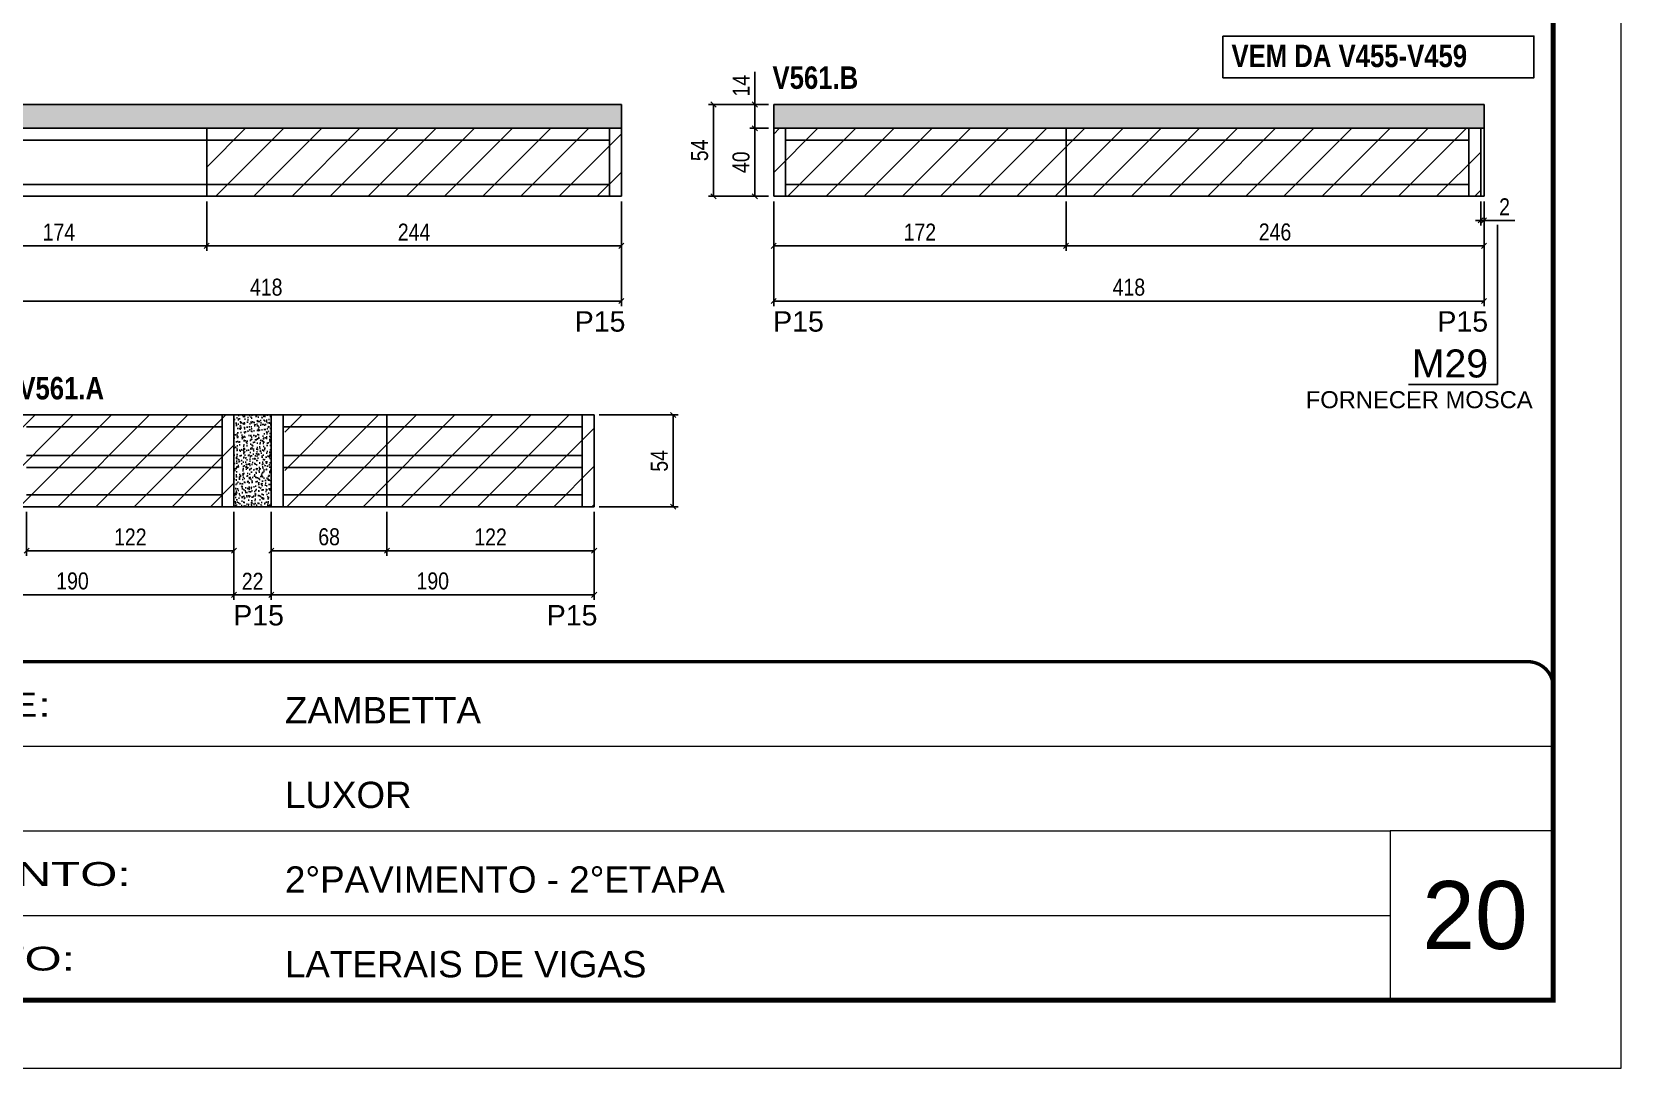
# Model space of a CAD drawing. Extents: x -15895 to 12929, y -2522 to 15173.
# Drawn here: x 8628 to 9563, y 8964 to 9573 of the extents above; entities that cross this region are included whole.
import ezdxf

# ---------------------------------------------------------------- set-up
doc = ezdxf.new("R2010")
doc.units = 0
doc.header["$PDMODE"] = 35
doc.header["$PDSIZE"] = -10
doc.linetypes.add('CONTINUO', pattern=[0])
doc.linetypes.add('DASHED', pattern=[0.75, 0.5, -0.25])
for name, color, linetype in [('5', 5, 'Continuous'), ('COTA', 241, 'Continuous'), ('NOMENCLATURA', 7, 'Continuous'), ('Painéis', 200, 'Continuous'), ('SARR_2.2x7', 40, 'Continuous')]:
    doc.layers.add(name, color=color, linetype=linetype)
for name, color, linetype, lineweight in [('CARIMBO', 255, 'Continuous', 9), ('Folhas', 255, 'Continuous', 9), ('Hachura', 251, 'Continuous', 9), ('SARRAFO DE PRESSAO', 251, 'DASHED', 9)]:
    doc.layers.add(name, color=color, linetype=linetype, lineweight=lineweight)
doc.styles.add('ARIAL', font='arial.ttf')
doc.styles.add('COTA TECNICA', font='techl___.ttf', dxfattribs={"height": 10})
doc.styles.get("Standard").update_dxf_attribs({"font": 'arial.ttf'})
doc.styles.add('TECNICA', font='techb___.ttf', dxfattribs={"height": 10})
doc.styles.add('Tecnologia', font='')
doc.styles.get('Tecnologia').set_extended_font_data('Forgotten Futurist')
doc.dimstyles.new('PAINEL', dxfattribs={"dimtxt": 10, "dimasz": 3, "dimexe": 3, "dimexo": 3, "dimgap": 3, "dimtad": 1, "dimdec": 1, "dimzin": 12, "dimdsep": 46, "dimtxsty": 'COTA TECNICA', "dimblk1": 'OBLIQUE', "dimblk2": 'OBLIQUE', "dimsah": 1, "dimcen": 0.9, "dimclrd": 4, "dimclre": 4, "dimclrt": 240, "dimadec": 1, "dimazin": 3, "dimtfac": 1, "dimtdec": 1, "dimtmove": 0, "dimatfit": 3, "dimfxl": 1, "dimtolj": 1, "dimtzin": 12, "dimarcsym": 0})

# ---------------------------------------------------------------- blocks, each defined once
blk = doc.blocks.new('9999999999')
at = {"color": 30, "linetype": 'CONTINUO'}
for p, q in [((98564.56, 34379.64), (99583.98, 34379.64)), ((98564.56, 34329.83), (99487.98, 34329.83)), ((99583.98, 34329.83), (99487.98, 34329.83)), ((99487.98, 34329.83), (99487.98, 34230.21)), ((98564.56, 34280.02), (99487.98, 34280.02))]:
    blk.add_line(p, q, dxfattribs=at)
at = {"color": 30, "linetype": 'CONTINUO', "const_width": 2}
blk.add_lwpolyline([(99583.98, 34230.21), (99583.98, 34414.45, 0.414214), (99568.98, 34429.45), (98228.98, 34429.45, 0.414214), (98213.98, 34414.45), (98213.98, 34245.21, 0.414214), (98228.98, 34230.21), (99583.98, 34230.21)], format="xyb", dxfattribs=at)
at = {"layer": 'Folhas'}
blk.add_lwpolyline([(98138.98, 34190.21), (99623.98, 34190.21), (99623.98, 35240.21), (98138.98, 35240.21)], close=True, dxfattribs=at)
at = {"layer": 'Folhas', "color": 30, "const_width": 3}
blk.add_lwpolyline([(98213.98, 34230.21), (99583.98, 34230.21), (99583.98, 35200.21), (98213.98, 35200.21)], close=True, dxfattribs=at)
at = {"color": 7, "linetype": 'Continuous', "ltscale": 5, "style": 'ARIAL'}
for s, height, p in [('ZAMBETTA', 15.483, (98837.68, 34393.13)), ('LUXOR', 15.483, (98837.68, 34343.32)), ('2°PAVIMENTO - 2°ETAPA', 15.4829, (98837.68, 34293.51)), ('LATERAIS DE VIGAS', 15.4829, (98837.68, 34243.7))]:
    blk.add_text(s, height=height, dxfattribs=at).set_placement(p)
at = {"layer": 'Folhas', "color": 7, "style": 'Tecnologia', "width": 1.5}
for s, p in [('CLIENTE:', (98573.65, 34397.17)), ('PAVIMENTO:', (98573.65, 34297.5)), ('PROJETO:', (98573.65, 34247.69))]:
    blk.add_text(s, height=14, dxfattribs=at).set_placement(p)
blk = doc.blocks.new('_Oblique')
at = {"color": 0, "linetype": 'ByBlock', "lineweight": -2}
blk.add_line((-0.5, -0.5), (0.5, 0.5), dxfattribs=at)
blk = doc.blocks.new('*D751')
at = {"layer": 'COTA', "color": 4, "lineweight": -2, "transparency": 16777216}
for p, q in [((8556.54, 9473.68), (8556.54, 9412.01)), ((8974.54, 9473.68), (8974.54, 9412.01)), ((8974.54, 9415.01), (8556.54, 9415.01))]:
    blk.add_line(p, q, dxfattribs=at)
at = {"layer": 'Defpoints', "color": 0, "transparency": 16777216}
for p in [(8556.54, 9476.68), (8974.54, 9476.68), (8556.54, 9415.01)]:
    blk.add_point(p, dxfattribs=at)
at = {"layer": 'COTA', "color": 4, "lineweight": -2, "transparency": 16777216, "xscale": 3, "yscale": 3, "zscale": 3, "rotation": 180}
blk.add_blockref('_Oblique', (8556.54, 9415.01), dxfattribs=at)
at = {"layer": 'COTA', "color": 4, "lineweight": -2, "transparency": 16777216, "xscale": 3, "yscale": 3, "zscale": 3}
blk.add_blockref('_Oblique', (8974.54, 9415.01), dxfattribs=at)
at = {"layer": 'COTA', "color": 240, "transparency": 16777216, "insert": (8765.54, 9423.11), "char_height": 10, "attachment_point": 5, "style": 'COTA TECNICA'}
blk.add_mtext('\\A1;418', dxfattribs=at)
blk = doc.blocks.new('*D752')
at = {"layer": 'COTA', "color": 4, "lineweight": -2, "transparency": 16777216}
for p, q in [((8730.54, 9473.68), (8730.54, 9444.5)), ((8974.54, 9473.68), (8974.54, 9444.5)), ((8974.54, 9447.5), (8730.54, 9447.5))]:
    blk.add_line(p, q, dxfattribs=at)
at = {"layer": 'Defpoints', "color": 0, "transparency": 16777216}
for p in [(8730.54, 9476.68), (8974.54, 9476.68), (8730.54, 9447.5)]:
    blk.add_point(p, dxfattribs=at)
at = {"layer": 'COTA', "color": 4, "lineweight": -2, "transparency": 16777216, "xscale": 3, "yscale": 3, "zscale": 3, "rotation": 180}
blk.add_blockref('_Oblique', (8730.54, 9447.5), dxfattribs=at)
at = {"layer": 'COTA', "color": 4, "lineweight": -2, "transparency": 16777216, "xscale": 3, "yscale": 3, "zscale": 3}
blk.add_blockref('_Oblique', (8974.54, 9447.5), dxfattribs=at)
at = {"layer": 'COTA', "color": 240, "transparency": 16777216, "insert": (8852.54, 9455.57), "char_height": 10, "attachment_point": 5, "style": 'COTA TECNICA'}
blk.add_mtext('\\A1;244', dxfattribs=at)
blk = doc.blocks.new('*D753')
at = {"layer": 'COTA', "color": 4, "lineweight": -2, "transparency": 16777216}
for p, q in [((8556.54, 9473.68), (8556.54, 9444.5)), ((8730.54, 9473.68), (8730.54, 9444.5)), ((8730.54, 9447.5), (8556.54, 9447.5))]:
    blk.add_line(p, q, dxfattribs=at)
at = {"layer": 'Defpoints', "color": 0, "transparency": 16777216}
for p in [(8556.54, 9476.68), (8730.54, 9476.68), (8556.54, 9447.5)]:
    blk.add_point(p, dxfattribs=at)
at = {"layer": 'COTA', "color": 4, "lineweight": -2, "transparency": 16777216, "xscale": 3, "yscale": 3, "zscale": 3, "rotation": 180}
blk.add_blockref('_Oblique', (8556.54, 9447.5), dxfattribs=at)
at = {"layer": 'COTA', "color": 4, "lineweight": -2, "transparency": 16777216, "xscale": 3, "yscale": 3, "zscale": 3}
blk.add_blockref('_Oblique', (8730.54, 9447.5), dxfattribs=at)
at = {"layer": 'COTA', "color": 240, "transparency": 16777216, "insert": (8643.54, 9455.57), "char_height": 10, "attachment_point": 5, "style": 'COTA TECNICA'}
blk.add_mtext('\\A1;174', dxfattribs=at)
blk = doc.blocks.new('*D757')
at = {"layer": 'COTA', "color": 4, "lineweight": -2, "transparency": 16777216}
for p, q in [((8556.54, 9290.95), (8556.54, 9239.12)), ((8746.54, 9290.95), (8746.54, 9239.12)), ((8556.54, 9242.12), (8746.54, 9242.12))]:
    blk.add_line(p, q, dxfattribs=at)
at = {"layer": 'Defpoints', "color": 0, "transparency": 16777216}
for p in [(8556.54, 9293.95), (8746.54, 9293.95), (8746.54, 9242.12)]:
    blk.add_point(p, dxfattribs=at)
at = {"layer": 'COTA', "color": 4, "lineweight": -2, "transparency": 16777216, "xscale": 3, "yscale": 3, "zscale": 3, "rotation": 180}
blk.add_blockref('_Oblique', (8556.54, 9242.12), dxfattribs=at)
at = {"layer": 'COTA', "color": 4, "lineweight": -2, "transparency": 16777216, "xscale": 3, "yscale": 3, "zscale": 3}
blk.add_blockref('_Oblique', (8746.54, 9242.12), dxfattribs=at)
at = {"layer": 'COTA', "color": 240, "transparency": 16777216, "insert": (8651.54, 9250.25), "char_height": 10, "attachment_point": 5, "style": 'COTA TECNICA'}
blk.add_mtext('\\A1;190', dxfattribs=at)
blk = doc.blocks.new('*D759')
at = {"layer": 'COTA', "color": 4, "lineweight": -2, "transparency": 16777216}
for p, q in [((8624.54, 9290.95), (8624.54, 9265.11)), ((8746.54, 9290.95), (8746.54, 9265.11)), ((8624.54, 9268.11), (8746.54, 9268.11))]:
    blk.add_line(p, q, dxfattribs=at)
at = {"layer": 'Defpoints', "color": 0, "transparency": 16777216}
for p in [(8624.54, 9293.95), (8746.54, 9293.95), (8746.54, 9268.11)]:
    blk.add_point(p, dxfattribs=at)
at = {"layer": 'COTA', "color": 4, "lineweight": -2, "transparency": 16777216, "xscale": 3, "yscale": 3, "zscale": 3, "rotation": 180}
blk.add_blockref('_Oblique', (8624.54, 9268.11), dxfattribs=at)
at = {"layer": 'COTA', "color": 4, "lineweight": -2, "transparency": 16777216, "xscale": 3, "yscale": 3, "zscale": 3}
blk.add_blockref('_Oblique', (8746.54, 9268.11), dxfattribs=at)
at = {"layer": 'COTA', "color": 240, "transparency": 16777216, "insert": (8685.54, 9276.17), "char_height": 10, "attachment_point": 5, "style": 'COTA TECNICA'}
blk.add_mtext('\\A1;122', dxfattribs=at)
blk = doc.blocks.new('*D760')
at = {"layer": 'COTA', "color": 4, "lineweight": -2, "transparency": 16777216}
for p, q in [((8768.54, 9290.95), (8768.54, 9239.12)), ((8958.54, 9290.95), (8958.54, 9239.12)), ((8768.54, 9242.12), (8958.54, 9242.12))]:
    blk.add_line(p, q, dxfattribs=at)
at = {"layer": 'Defpoints', "color": 0, "transparency": 16777216}
for p in [(8768.54, 9293.95), (8958.54, 9293.95), (8958.54, 9242.12)]:
    blk.add_point(p, dxfattribs=at)
at = {"layer": 'COTA', "color": 4, "lineweight": -2, "transparency": 16777216, "xscale": 3, "yscale": 3, "zscale": 3, "rotation": 180}
blk.add_blockref('_Oblique', (8768.54, 9242.12), dxfattribs=at)
at = {"layer": 'COTA', "color": 4, "lineweight": -2, "transparency": 16777216, "xscale": 3, "yscale": 3, "zscale": 3}
blk.add_blockref('_Oblique', (8958.54, 9242.12), dxfattribs=at)
at = {"layer": 'COTA', "color": 240, "transparency": 16777216, "insert": (8863.54, 9250.25), "char_height": 10, "attachment_point": 5, "style": 'COTA TECNICA'}
blk.add_mtext('\\A1;190', dxfattribs=at)
blk = doc.blocks.new('*D761')
at = {"layer": 'COTA', "color": 4, "lineweight": -2, "transparency": 16777216}
for p, q in [((8768.54, 9290.95), (8768.54, 9265.11)), ((8836.54, 9290.95), (8836.54, 9265.11)), ((8768.54, 9268.11), (8836.54, 9268.11))]:
    blk.add_line(p, q, dxfattribs=at)
at = {"layer": 'Defpoints', "color": 0, "transparency": 16777216}
for p in [(8768.54, 9293.95), (8836.54, 9293.95), (8836.54, 9268.11)]:
    blk.add_point(p, dxfattribs=at)
at = {"layer": 'COTA', "color": 4, "lineweight": -2, "transparency": 16777216, "xscale": 3, "yscale": 3, "zscale": 3, "rotation": 180}
blk.add_blockref('_Oblique', (8768.54, 9268.11), dxfattribs=at)
at = {"layer": 'COTA', "color": 4, "lineweight": -2, "transparency": 16777216, "xscale": 3, "yscale": 3, "zscale": 3}
blk.add_blockref('_Oblique', (8836.54, 9268.11), dxfattribs=at)
at = {"layer": 'COTA', "color": 240, "transparency": 16777216, "insert": (8802.54, 9276.23), "char_height": 10, "attachment_point": 5, "style": 'COTA TECNICA'}
blk.add_mtext('\\A1;68', dxfattribs=at)
blk = doc.blocks.new('*D762')
at = {"layer": 'COTA', "color": 4, "lineweight": -2, "transparency": 16777216}
for p, q in [((8836.54, 9290.95), (8836.54, 9265.11)), ((8958.54, 9290.95), (8958.54, 9265.11)), ((8836.54, 9268.11), (8958.54, 9268.11))]:
    blk.add_line(p, q, dxfattribs=at)
at = {"layer": 'Defpoints', "color": 0, "transparency": 16777216}
for p in [(8836.54, 9293.95), (8958.54, 9293.95), (8958.54, 9268.11)]:
    blk.add_point(p, dxfattribs=at)
at = {"layer": 'COTA', "color": 4, "lineweight": -2, "transparency": 16777216, "xscale": 3, "yscale": 3, "zscale": 3, "rotation": 180}
blk.add_blockref('_Oblique', (8836.54, 9268.11), dxfattribs=at)
at = {"layer": 'COTA', "color": 4, "lineweight": -2, "transparency": 16777216, "xscale": 3, "yscale": 3, "zscale": 3}
blk.add_blockref('_Oblique', (8958.54, 9268.11), dxfattribs=at)
at = {"layer": 'COTA', "color": 240, "transparency": 16777216, "insert": (8897.54, 9276.17), "char_height": 10, "attachment_point": 5, "style": 'COTA TECNICA'}
blk.add_mtext('\\A1;122', dxfattribs=at)
blk = doc.blocks.new('*D743')
at = {"layer": 'COTA', "color": 4, "lineweight": -2, "transparency": 16777216}
for p, q in [((8961.54, 9347.95), (9008.02, 9347.95)), ((9005.02, 9347.95), (9005.02, 9293.95)), ((8961.54, 9293.95), (9008.02, 9293.95))]:
    blk.add_line(p, q, dxfattribs=at)
at = {"layer": 'Defpoints', "color": 0, "transparency": 16777216}
for p in [(8958.54, 9347.95), (8958.54, 9293.95), (9005.02, 9293.95)]:
    blk.add_point(p, dxfattribs=at)
at = {"layer": 'COTA', "color": 4, "lineweight": -2, "transparency": 16777216, "xscale": 3, "yscale": 3, "zscale": 3}
for p, rotation in [((9005.02, 9347.95), 90), ((9005.02, 9293.95), 270)]:
    blk.add_blockref('_Oblique', p, dxfattribs=dict(at, rotation=rotation))
at = {"layer": 'COTA', "color": 240, "transparency": 16777216, "insert": (8996.91, 9320.95), "char_height": 10, "attachment_point": 5, "rotation": 90, "style": 'COTA TECNICA'}
blk.add_mtext('\\A1;54', dxfattribs=at)
blk = doc.blocks.new('*D744')
at = {"layer": 'COTA', "color": 4, "lineweight": -2, "transparency": 16777216}
for p, q in [((9064.17, 9473.68), (9064.17, 9412.01)), ((9482.17, 9473.68), (9482.17, 9412.01)), ((9482.17, 9415.01), (9064.17, 9415.01))]:
    blk.add_line(p, q, dxfattribs=at)
at = {"layer": 'Defpoints', "color": 0, "transparency": 16777216}
for p in [(9064.17, 9476.68), (9482.17, 9476.68), (9064.17, 9415.01)]:
    blk.add_point(p, dxfattribs=at)
at = {"layer": 'COTA', "color": 4, "lineweight": -2, "transparency": 16777216, "xscale": 3, "yscale": 3, "zscale": 3, "rotation": 180}
blk.add_blockref('_Oblique', (9064.17, 9415.01), dxfattribs=at)
at = {"layer": 'COTA', "color": 4, "lineweight": -2, "transparency": 16777216, "xscale": 3, "yscale": 3, "zscale": 3}
blk.add_blockref('_Oblique', (9482.17, 9415.01), dxfattribs=at)
at = {"layer": 'COTA', "color": 240, "transparency": 16777216, "insert": (9273.17, 9423.11), "char_height": 10, "attachment_point": 5, "style": 'COTA TECNICA'}
blk.add_mtext('\\A1;418', dxfattribs=at)
blk = doc.blocks.new('*D745')
at = {"layer": 'COTA', "color": 4, "lineweight": -2, "transparency": 16777216}
for p, q in [((9236.17, 9473.68), (9236.17, 9444.5)), ((9482.17, 9473.68), (9482.17, 9444.5)), ((9482.17, 9447.5), (9236.17, 9447.5))]:
    blk.add_line(p, q, dxfattribs=at)
at = {"layer": 'Defpoints', "color": 0, "transparency": 16777216}
for p in [(9236.17, 9476.68), (9482.17, 9476.68), (9236.17, 9447.5)]:
    blk.add_point(p, dxfattribs=at)
at = {"layer": 'COTA', "color": 4, "lineweight": -2, "transparency": 16777216, "xscale": 3, "yscale": 3, "zscale": 3, "rotation": 180}
blk.add_blockref('_Oblique', (9236.17, 9447.5), dxfattribs=at)
at = {"layer": 'COTA', "color": 4, "lineweight": -2, "transparency": 16777216, "xscale": 3, "yscale": 3, "zscale": 3}
blk.add_blockref('_Oblique', (9482.17, 9447.5), dxfattribs=at)
at = {"layer": 'COTA', "color": 240, "transparency": 16777216, "insert": (9359.17, 9455.6), "char_height": 10, "attachment_point": 5, "style": 'COTA TECNICA'}
blk.add_mtext('\\A1;246', dxfattribs=at)
blk = doc.blocks.new('*D746')
at = {"layer": 'COTA', "color": 4, "lineweight": -2, "transparency": 16777216}
for p, q in [((9064.17, 9473.68), (9064.17, 9444.5)), ((9236.17, 9473.68), (9236.17, 9444.5)), ((9236.17, 9447.5), (9064.17, 9447.5))]:
    blk.add_line(p, q, dxfattribs=at)
at = {"layer": 'Defpoints', "color": 0, "transparency": 16777216}
for p in [(9064.17, 9476.68), (9236.17, 9476.68), (9064.17, 9447.5)]:
    blk.add_point(p, dxfattribs=at)
at = {"layer": 'COTA', "color": 4, "lineweight": -2, "transparency": 16777216, "xscale": 3, "yscale": 3, "zscale": 3, "rotation": 180}
blk.add_blockref('_Oblique', (9064.17, 9447.5), dxfattribs=at)
at = {"layer": 'COTA', "color": 4, "lineweight": -2, "transparency": 16777216, "xscale": 3, "yscale": 3, "zscale": 3}
blk.add_blockref('_Oblique', (9236.17, 9447.5), dxfattribs=at)
at = {"layer": 'COTA', "color": 240, "transparency": 16777216, "insert": (9150.17, 9455.57), "char_height": 10, "attachment_point": 5, "style": 'COTA TECNICA'}
blk.add_mtext('\\A1;172', dxfattribs=at)
blk = doc.blocks.new('*D747')
at = {"layer": 'COTA', "color": 4, "lineweight": -2, "transparency": 16777216}
for p, q in [((9061.17, 9516.68), (9050.06, 9516.68)), ((9053.06, 9516.68), (9053.06, 9476.68)), ((9061.17, 9476.68), (9050.06, 9476.68))]:
    blk.add_line(p, q, dxfattribs=at)
at = {"layer": 'Defpoints', "color": 0, "transparency": 16777216}
for p in [(9064.17, 9516.68), (9053.06, 9476.68), (9064.17, 9476.68)]:
    blk.add_point(p, dxfattribs=at)
at = {"layer": 'COTA', "color": 4, "lineweight": -2, "transparency": 16777216, "xscale": 3, "yscale": 3, "zscale": 3}
for p, rotation in [((9053.06, 9516.68), 90), ((9053.06, 9476.68), 270)]:
    blk.add_blockref('_Oblique', p, dxfattribs=dict(at, rotation=rotation))
at = {"layer": 'COTA', "color": 240, "transparency": 16777216, "insert": (9044.96, 9496.68), "char_height": 10, "attachment_point": 5, "rotation": 90, "style": 'COTA TECNICA'}
blk.add_mtext('\\A1;40', dxfattribs=at)
blk = doc.blocks.new('*D748')
at = {"layer": 'COTA', "color": 4, "lineweight": -2, "transparency": 16777216}
for p, q in [((9053.06, 9530.68), (9053.06, 9549.79)), ((9061.17, 9530.68), (9050.06, 9530.68)), ((9053.06, 9516.68), (9053.06, 9530.68)), ((9061.17, 9516.68), (9050.06, 9516.68))]:
    blk.add_line(p, q, dxfattribs=at)
at = {"layer": 'Defpoints', "color": 0, "transparency": 16777216}
for p in [(9053.06, 9530.68), (9064.17, 9530.68), (9064.17, 9516.68)]:
    blk.add_point(p, dxfattribs=at)
at = {"layer": 'COTA', "color": 4, "lineweight": -2, "transparency": 16777216, "xscale": 3, "yscale": 3, "zscale": 3}
for p, rotation in [((9053.06, 9530.68), 90), ((9053.06, 9516.68), 270)]:
    blk.add_blockref('_Oblique', p, dxfattribs=dict(at, rotation=rotation))
at = {"layer": 'COTA', "color": 240, "transparency": 16777216, "insert": (9044.99, 9541.74), "char_height": 10, "attachment_point": 5, "rotation": 90, "style": 'COTA TECNICA'}
blk.add_mtext('\\A1;14', dxfattribs=at)
blk = doc.blocks.new('*D749')
at = {"layer": 'COTA', "color": 4, "lineweight": -2, "transparency": 16777216}
for p, q in [((9061.17, 9530.68), (9025.71, 9530.68)), ((9028.71, 9476.68), (9028.71, 9530.68)), ((9061.17, 9476.68), (9025.71, 9476.68))]:
    blk.add_line(p, q, dxfattribs=at)
at = {"layer": 'Defpoints', "color": 0, "transparency": 16777216}
for p in [(9028.71, 9530.68), (9064.17, 9530.68), (9064.17, 9476.68)]:
    blk.add_point(p, dxfattribs=at)
at = {"layer": 'COTA', "color": 4, "lineweight": -2, "transparency": 16777216, "xscale": 3, "yscale": 3, "zscale": 3}
for p, rotation in [((9028.71, 9530.68), 90), ((9028.71, 9476.68), 270)]:
    blk.add_blockref('_Oblique', p, dxfattribs=dict(at, rotation=rotation))
at = {"layer": 'COTA', "color": 240, "transparency": 16777216, "insert": (9020.6, 9503.68), "char_height": 10, "attachment_point": 5, "rotation": 90, "style": 'COTA TECNICA'}
blk.add_mtext('\\A1;54', dxfattribs=at)
blk = doc.blocks.new('*D763')
at = {"layer": 'COTA', "color": 4, "lineweight": -2, "transparency": 16777216}
for p, q in [((9480.17, 9473.68), (9480.17, 9459.45)), ((9482.17, 9473.68), (9482.17, 9459.45)), ((9480.17, 9462.45), (9477.17, 9462.45)), ((9480.17, 9462.45), (9482.17, 9462.45)), ((9482.17, 9462.45), (9500.28, 9462.45))]:
    blk.add_line(p, q, dxfattribs=at)
at = {"layer": 'Defpoints', "color": 0, "transparency": 16777216}
for p in [(9480.17, 9476.68), (9482.17, 9476.68), (9482.17, 9462.45)]:
    blk.add_point(p, dxfattribs=at)
at = {"layer": 'COTA', "color": 4, "lineweight": -2, "transparency": 16777216, "xscale": 3, "yscale": 3, "zscale": 3}
blk.add_blockref('_Oblique', (9480.17, 9462.45), dxfattribs=at)
at = {"layer": 'COTA', "color": 4, "lineweight": -2, "transparency": 16777216, "xscale": 3, "yscale": 3, "zscale": 3, "rotation": 180}
blk.add_blockref('_Oblique', (9482.17, 9462.45), dxfattribs=at)
at = {"layer": 'COTA', "color": 240, "transparency": 16777216, "insert": (9494.23, 9470.45), "char_height": 10, "attachment_point": 5, "style": 'COTA TECNICA'}
blk.add_mtext('\\A1;2', dxfattribs=at)
blk = doc.blocks.new('*D2001')
at = {"layer": 'COTA', "color": 4, "lineweight": -2, "transparency": 16777216}
for p, q in [((8746.54, 9290.95), (8746.54, 9239.12)), ((8768.54, 9290.95), (8768.54, 9239.12)), ((8746.54, 9242.12), (8768.54, 9242.12))]:
    blk.add_line(p, q, dxfattribs=at)
at = {"layer": 'Defpoints', "color": 0, "transparency": 16777216}
for p in [(8746.54, 9293.95), (8768.54, 9293.95), (8768.54, 9242.12)]:
    blk.add_point(p, dxfattribs=at)
at = {"layer": 'COTA', "color": 4, "lineweight": -2, "transparency": 16777216, "xscale": 3, "yscale": 3, "zscale": 3, "rotation": 180}
blk.add_blockref('_Oblique', (8746.54, 9242.12), dxfattribs=at)
at = {"layer": 'COTA', "color": 4, "lineweight": -2, "transparency": 16777216, "xscale": 3, "yscale": 3, "zscale": 3}
blk.add_blockref('_Oblique', (8768.54, 9242.12), dxfattribs=at)
at = {"layer": 'COTA', "color": 240, "transparency": 16777216, "insert": (8757.54, 9250.12), "char_height": 10, "attachment_point": 5, "style": 'COTA TECNICA'}
blk.add_mtext('\\A1;22', dxfattribs=at)

msp = doc.modelspace()

# ---------------------------------------------------------------- hatches: boundary and pattern name
at = {"layer": 'COTA'}
h = msp.add_hatch(dxfattribs=at)
h.set_pattern_fill('AR-CONC', color=256, scale=0.03)
h.set_pattern_definition([(50, (1587.61, -1336.982), (5.46554, -0.4781726), [0.5715, -6.2865]), (355, (1587.61, -1336.982), (-1.0573026, 5.7317054), [0.4572, -5.0292175]), (100.451445, (1588.0656, -1337.0217), (4.4082374, 5.2535326), [0.4857003, -5.3427073]), (46.1842, (1587.61, -1335.458), (8.1323712, -1.26127), [0.85725, -9.42975]), (96.63556, (1588.288, -1335.563), (7.122124, 7.4227837), [0.7285507, -8.014068]), (351.18415, (1587.61, -1335.458), (7.122124, 7.422784), [0.685799, -7.543792]), (21, (1588.372, -1335.839), (4.5484317, -3.067956), [0.5715, -6.2865]), (326, (1588.372, -1335.839), (1.8540609, 5.525639), [0.4572, -5.0292]), (71.451445, (1588.751, -1336.0945), (6.4024926, 2.457683), [0.4857003, -5.3426981]), (37.5, (1587.6101, -1336.9818), (0.0926581, 2.53665117), [0, -4.96824, 0, -5.1054, 0, -5.04825]), (7.5, (1587.61, -1336.9818), (2.0045899, 3.00541724), [0, -2.91084, 0, -4.85394, 0, -1.92405]), (327.5, (1585.9108, -1336.9818), (4.06771786, -0.17186232), [0, -1.905, 0, -5.9436, 0, -7.8867]), (317.5, (1585.149, -1336.9818), (4.4438754, 0.7627947), [0, -2.4765, 0, -3.94716, 0, -5.6007])])
h.paths.add_polyline_path([(8974.54, 9516.68), (8974.54, 9530.68), (8556.54, 9530.68), (8556.54, 9516.68)])
h = msp.add_hatch(dxfattribs=at)
h.set_pattern_fill('AR-CONC', color=256, scale=0.03)
h.set_pattern_definition([(50, (2095.242, -1336.982), (5.46554, -0.4781726), [0.5715, -6.2865]), (355, (2095.242, -1336.982), (-1.0573026, 5.7317054), [0.4572, -5.0292175]), (100.451445, (2095.6974, -1337.0217), (4.4082374, 5.2535326), [0.4857003, -5.3427073]), (46.1842, (2095.242, -1335.458), (8.1323712, -1.26127), [0.85725, -9.42975]), (96.63556, (2095.92, -1335.563), (7.122124, 7.4227837), [0.7285507, -8.014068]), (351.18415, (2095.242, -1335.458), (7.122124, 7.422784), [0.685799, -7.543792]), (21, (2096.004, -1335.839), (4.5484317, -3.067956), [0.5715, -6.2865]), (326, (2096.004, -1335.839), (1.8540609, 5.525639), [0.4572, -5.0292]), (71.451445, (2096.383, -1336.0945), (6.4024926, 2.457683), [0.4857003, -5.3426981]), (37.5, (2095.242, -1336.9818), (0.0926581, 2.53665117), [0, -4.96824, 0, -5.1054, 0, -5.04825]), (7.5, (2095.242, -1336.9818), (2.0045899, 3.00541724), [0, -2.91084, 0, -4.85394, 0, -1.92405]), (327.5, (2093.5427, -1336.9818), (4.06771786, -0.17186232), [0, -1.905, 0, -5.9436, 0, -7.8867]), (317.5, (2092.7807, -1336.9818), (4.4438754, 0.7627947), [0, -2.4765, 0, -3.94716, 0, -5.6007])])
h.paths.add_polyline_path([(9482.17, 9516.68), (9482.17, 9530.68), (9064.17, 9530.68), (9064.17, 9516.68)])
h = msp.add_hatch(dxfattribs=at)
h.set_pattern_fill('AR-CONC', color=256, scale=0.03)
h.set_pattern_definition([(50, (0, -11.5227), (5.46554, -0.4781726), [0.5715, -6.2865]), (355, (0, -11.523), (-1.0573026, 5.7317054), [0.4572, -5.0292175]), (100.451445, (0.4555, -11.5626), (4.4082374, 5.2535326), [0.4857003, -5.3427073]), (46.1842, (0, -9.999), (8.1323712, -1.26127), [0.85725, -9.42975]), (96.63556, (0.678, -10.104), (7.122124, 7.4227837), [0.7285507, -8.014068]), (351.18415, (0, -9.999), (7.122124, 7.422784), [0.685799, -7.543792]), (21, (0.762, -10.3797), (4.5484317, -3.067956), [0.5715, -6.2865]), (326, (0.762, -10.38), (1.8540609, 5.525639), [0.4572, -5.0292]), (71.451445, (1.141, -10.6354), (6.4024926, 2.457683), [0.4857003, -5.3426981]), (37.5, (0, -11.5227), (0.0926581, 2.53665117), [0, -4.96824, 0, -5.1054, 0, -5.04825]), (7.5, (0, -11.5227), (2.0045899, 3.00541724), [0, -2.91084, 0, -4.85394, 0, -1.92405]), (327.5, (-1.6993, -11.5227), (4.06771786, -0.17186232), [0, -1.905, 0, -5.9436, 0, -7.8867]), (317.5, (-2.4613, -11.5227), (4.4438754, 0.7627947), [0, -2.4765, 0, -3.94716, 0, -5.6007])])
h.paths.add_polyline_path([(8768.54, 9347.95), (8746.54, 9347.95), (8746.54, 9293.95), (8768.54, 9293.95)])
at = {"layer": 'Hachura', "linetype": 'ByBlock'}
h = msp.add_hatch(dxfattribs=at)
h.set_pattern_fill('ANSI31', color=256, scale=5)
h.paths.add_polyline_path([(8974.54, 9516.68), (8730.54, 9516.68), (8730.54, 9476.68), (8974.54, 9476.68)])
h.paths.add_polyline_path([(9236.17, 9516.68), (9064.17, 9516.68), (9064.17, 9476.68), (9236.17, 9476.68)])
h.paths.add_polyline_path([(9480.17, 9516.68), (9236.17, 9516.68), (9236.17, 9476.68), (9480.17, 9476.68)])
h.paths.add_polyline_path([(8958.54, 9347.95), (8844.54, 9347.95), (8844.54, 9293.95), (8958.54, 9293.95)])
h.paths.add_polyline_path([(8844.54, 9347.95), (8776.54, 9347.95), (8776.54, 9293.95), (8844.54, 9293.95)])
h.paths.add_polyline_path([(8746.54, 9347.95), (8624.54, 9347.95), (8624.54, 9293.95), (8746.54, 9293.95)])
h.paths.add_polyline_path([(8624.54, 9347.95), (8556.54, 9347.95), (8556.54, 9293.95), (8624.54, 9293.95)])

# ---------------------------------------------------------------- linework, layer by layer
at = {"layer": 'COTA'}
for p, q in [((8556.54, 9530.68), (8974.54, 9530.68)), ((8974.54, 9530.68), (8974.54, 9516.68)), ((9064.17, 9516.68), (9064.17, 9530.68)), ((9064.17, 9530.68), (9482.17, 9530.68)), ((9482.17, 9530.68), (9482.17, 9516.68)), ((8746.54, 9347.95), (8768.54, 9347.95)), ((8746.54, 9293.95), (8768.54, 9293.95))]:
    msp.add_line(p, q, dxfattribs=at)
at = {"layer": 'NOMENCLATURA', "linetype": 'Continuous'}
for p, q in [((9490.08, 9365.82), (9490.08, 9459.94)), ((9437.68, 9365.82), (9490.08, 9365.82))]:
    msp.add_line(p, q, dxfattribs=at)
at = {"layer": 'NOMENCLATURA'}
msp.add_lwpolyline([(9328.54, 9570.96), (9511.55, 9570.96), (9511.55, 9546.39), (9328.54, 9546.39)], close=True, dxfattribs=at)
at = {"layer": 'Painéis', "linetype": 'ByBlock'}
for p, q in [((8556.54, 9516.68), (8974.54, 9516.68)), ((8730.54, 9516.68), (8730.54, 9476.68)), ((8974.54, 9516.68), (8974.54, 9476.68)), ((9064.17, 9476.68), (9064.17, 9516.68)), ((9064.17, 9516.68), (9482.17, 9516.68)), ((9236.17, 9516.68), (9236.17, 9476.68)), ((9480.17, 9516.68), (9480.17, 9476.68)), ((9482.17, 9516.68), (9482.17, 9476.68)), ((8974.54, 9476.68), (8556.54, 9476.68)), ((9482.17, 9476.68), (9064.17, 9476.68)), ((8746.54, 9347.95), (8556.54, 9347.95)), ((8746.54, 9293.95), (8746.54, 9347.95)), ((8958.54, 9347.95), (8768.54, 9347.95)), ((8768.54, 9347.95), (8768.54, 9293.95)), ((8836.54, 9347.95), (8836.54, 9293.95)), ((8958.54, 9293.95), (8958.54, 9347.95)), ((8556.54, 9293.95), (8746.54, 9293.95)), ((8768.54, 9293.95), (8958.54, 9293.95))]:
    msp.add_line(p, q, dxfattribs=at)
at = {"layer": 'SARR_2.2x7', "linetype": 'Continuous'}
for p, q in [((8967.54, 9476.68), (8967.54, 9516.68)), ((9071.17, 9516.68), (9071.17, 9476.68)), ((9473.17, 9476.68), (9473.17, 9516.68)), ((8730.54, 9509.68), (8563.54, 9509.68)), ((8967.54, 9509.68), (8730.54, 9509.68)), ((9236.17, 9509.68), (9071.17, 9509.68)), ((9473.17, 9509.68), (9236.17, 9509.68)), ((8730.54, 9483.68), (8563.54, 9483.68)), ((8967.54, 9483.68), (8730.54, 9483.68)), ((9236.17, 9483.68), (9071.17, 9483.68)), ((9473.17, 9483.68), (9236.17, 9483.68)), ((8739.54, 9293.95), (8739.54, 9347.95)), ((8775.54, 9293.95), (8775.54, 9347.95)), ((8951.54, 9293.95), (8951.54, 9347.95)), ((8624.54, 9340.95), (8739.54, 9340.95)), ((8775.54, 9340.95), (8836.54, 9340.95)), ((8836.54, 9340.95), (8951.54, 9340.95)), ((8624.54, 9324.1), (8739.54, 9324.1)), ((8624.54, 9317.1), (8739.54, 9317.1)), ((8775.54, 9324.1), (8836.54, 9324.1)), ((8775.54, 9317.1), (8836.54, 9317.1)), ((8836.54, 9324.1), (8951.54, 9324.1)), ((8836.54, 9317.1), (8951.54, 9317.1)), ((8624.54, 9300.95), (8739.54, 9300.95)), ((8775.54, 9300.95), (8836.54, 9300.95)), ((8836.54, 9300.95), (8951.54, 9300.95))]:
    msp.add_line(p, q, dxfattribs=at)

# ---------------------------------------------------------------- block references
at = {"layer": 'SARRAFO DE PRESSAO', "color": 6, "linetype": 'ByBlock'}
msp.add_blockref('9999999999', (-90061.11, -25226.65), dxfattribs=at)

# ---------------------------------------------------------------- texts
at = {"layer": '5', "linetype": 'Continuous'}
for rotation, p in [(0.00004, (8947.09, 9397)), (0.00004, (9063.83, 9397)), (0.00004, (9454.72, 9397)), (359.99996, (8746.13, 9224.11)), (359.99996, (8930.62, 9224.11))]:
    msp.add_text('P15', height=12, rotation=rotation, dxfattribs=at).set_placement(p)
at = {"layer": 'CARIMBO', "style": 'ARIAL'}
for s, height, p in [('FORNECER MOSCA', 10, (9377.25, 9351.96)), ('20', 40, (9445.73, 9033.7))]:
    msp.add_text(s, height=height, dxfattribs=at).set_placement(p)
at = {"layer": 'NOMENCLATURA', "style": 'TECNICA'}
for s, p in [('VEM DA V455-V459', (9333.55, 9552.65)), ('V561.B', (9063.45, 9539.86)), ('V557.B - V561.A', (8555.82, 9357.13))]:
    msp.add_text(s, height=13.2, dxfattribs=at).set_placement(p)
at = {"layer": 'NOMENCLATURA', "linetype": 'Continuous'}
msp.add_text('M29', height=16.5, dxfattribs=at).set_placement((9439.69, 9370.02))

# ---------------------------------------------------------------- dimensions: what is measured, and where the dimension line sits
at = {"layer": 'COTA'}
for base, p1, p2, angle, picture, middle in [((9053.06, 9530.68), (9064.17, 9516.68), (9064.17, 9530.68), 90, '*D748', (9044.99, 9541.74)), ((9028.71, 9530.68), (9064.17, 9476.68), (9064.17, 9530.68), 90, '*D749', (9020.6, 9503.68)), ((9053.06, 9476.68), (9064.17, 9516.68), (9064.17, 9476.68), 90, '*D747', (9044.96, 9496.68)), ((8730.54, 9447.5), (8974.54, 9476.68), (8730.54, 9476.68), 180, '*D752', (8852.54, 9455.57)), ((9236.17, 9447.5), (9482.17, 9476.68), (9236.17, 9476.68), 180, '*D745', (9359.17, 9455.6)), ((9005.02, 9293.95), (8958.54, 9347.95), (8958.54, 9293.95), 90, '*D743', (8996.91, 9320.95)), ((8746.54, 9242.12), (8556.54, 9293.95), (8746.54, 9293.95), 180, '*D757', (8651.54, 9250.25)), ((8958.54, 9242.12), (8768.54, 9293.95), (8958.54, 9293.95), 180, '*D760', (8863.54, 9250.25))]:
    dim = msp.add_linear_dim(base=base, p1=p1, p2=p2, angle=angle, dimstyle='PAINEL', dxfattribs=at)
    dim.commit()
    dim.dimension.update_dxf_attribs({"geometry": picture, "text_midpoint": middle})
for base, p1, p2, picture, middle in [((8556.54, 9415.01), (8974.54, 9476.68), (8556.54, 9476.68), '*D751', (8765.54, 9423.11)), ((9064.17, 9415.01), (9482.17, 9476.68), (9064.17, 9476.68), '*D744', (9273.17, 9423.11)), ((9482.17, 9462.45), (9480.17, 9476.68), (9482.17, 9476.68), '*D763', (9494.23, 9470.45)), ((8768.54, 9242.12), (8746.54, 9293.95), (8768.54, 9293.95), '*D2001', (8757.54, 9250.12)), ((8836.54, 9268.11), (8768.54, 9293.95), (8836.54, 9293.95), '*D761', (8802.54, 9276.23))]:
    dim = msp.add_linear_dim(base=base, p1=p1, p2=p2, dimstyle='PAINEL', dxfattribs=at)
    dim.commit()
    dim.dimension.update_dxf_attribs({"geometry": picture, "text_midpoint": middle})
for base, p1, p2, picture, middle in [((8556.54, 9447.5), (8730.54, 9476.68), (8556.54, 9476.68), '*D753', (8643.54, 9455.57)), ((9064.17, 9447.5), (9236.17, 9476.68), (9064.17, 9476.68), '*D746', (9150.17, 9455.57))]:
    dim = msp.add_linear_dim(base=base, p1=p1, p2=p2, angle=180, dimstyle='PAINEL', override={"dimtmove": 1}, dxfattribs=at)
    dim.commit()
    dim.dimension.update_dxf_attribs({"geometry": picture, "text_midpoint": middle})
for base, p1, p2, picture, middle in [((8746.54, 9268.11), (8624.54, 9293.95), (8746.54, 9293.95), '*D759', (8685.54, 9276.17)), ((8958.54, 9268.11), (8836.54, 9293.95), (8958.54, 9293.95), '*D762', (8897.54, 9276.17))]:
    dim = msp.add_linear_dim(base=base, p1=p1, p2=p2, dimstyle='PAINEL', override={"dimtmove": 1}, dxfattribs=at)
    dim.commit()
    dim.dimension.update_dxf_attribs({"geometry": picture, "text_midpoint": middle})

doc.saveas('drawing.dxf')
